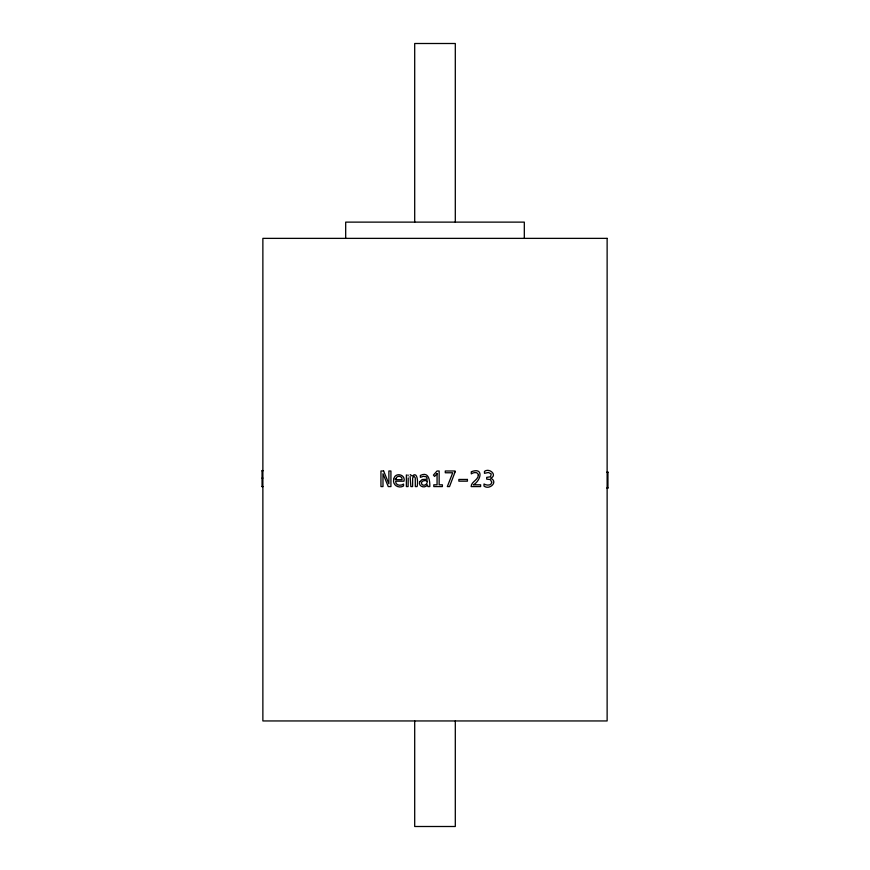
<?xml version="1.0" encoding="UTF-8"?>
<svg xmlns="http://www.w3.org/2000/svg" width="870" height="870" viewBox="0 0 870 870"><rect width="100%" height="100%" fill="white"/><g stroke="black" fill="none" stroke-linecap="round" stroke-linejoin="round"><path stroke-width="1.3" d="M408.193 477.913L408.117 486.58L406.377 486.58L406.377 474.889M262.87 470.583L262.055 470.583L262.055 486.754L262.87 486.754M262.055 470.866L262.87 470.866M607.129 471.997L607.945 471.997L607.945 488.168L607.129 488.168M607.129 472.279L607.945 472.279M262.055 478.108L262.87 478.108M262.055 486.45L262.87 486.45M607.129 487.863L607.945 487.863M410.216 474.607L412.293 476.075C417.959 470.518 418.013 483.959 417.078 486.58L415.327 486.58L415.262 477.858L414.011 476.216L412.663 477.902L412.597 486.58L410.847 486.58L410.129 476.358M407.954 474.889L408.117 475.89M524.316 238.369L524.316 222.122L345.684 222.122L345.684 238.369M455.304 222.122L455.304 43.5L414.696 43.5L414.696 222.122M455.304 720.947L455.304 826.5L414.696 826.5L414.696 720.947M427.257 481.132C427.888 484.231 423.516 486.95 421.613 484.035C420.232 480.621 425.919 479.914 427.257 481.132M491.746 482.1C491.659 485.982 486.363 485.503 484.003 483.981L484.003 486.112C489.712 490.386 498.597 481.61 490.669 478.239C497.825 475.237 489.418 467.516 484.47 471.388L484.47 473.323L488.44 472.486L491.191 473.9L490.571 476.749L486.689 477.38L486.689 479.12L490.321 479.566L491.746 482.1M393.816 479.163C392.022 484.971 398.775 488.907 403.539 485.982L403.539 484.068C400.787 486.21 395.252 485.536 395.665 481.197L403.984 481.197C405.888 474.193 394.599 471.964 393.816 479.163M478.359 475.259C478.087 480.131 471.051 481.817 471.159 486.58L480.631 486.58L480.631 484.807L473.367 484.807C481.001 480.675 484.101 466.853 471.29 471.747L471.29 473.878C473.389 472.247 478.239 471.496 478.359 475.259M419.71 481.752C417.894 486.547 425.223 488.842 427.42 484.807L427.877 486.58L429.802 486.58C429.943 480.61 428.899 471.203 420.384 475.422L420.384 477.347L423.32 476.303L426.496 476.825L427.257 479.196L422.167 479.544L419.71 481.752M395.915 478.772L395.741 479.685L402.06 479.685C402.723 475.738 396.568 475.02 395.915 478.772M455.097 471.899L449.529 486.58L447.321 486.58L452.748 472.769L445.288 472.769L445.288 470.996L455.097 470.996L455.097 471.899M437.066 473.628L434.587 476.455L433.434 475.053L437.044 470.996L439.154 470.996L439.154 484.807L442.395 484.807L442.395 486.58L433.793 486.58L433.793 484.807L437.066 484.807L437.066 473.628M607.129 238.369L262.87 238.369L262.87 720.947L607.129 720.947L607.129 238.369M383.626 470.996L380.951 470.996L380.951 486.58L382.985 486.58L382.985 473.748L388.248 486.58L390.924 486.58L390.924 470.996L388.879 470.996L388.879 483.818L383.626 470.996M467.429 479.446L458.86 479.446L458.86 481.164L467.429 481.164L467.429 479.446"/></g></svg>
